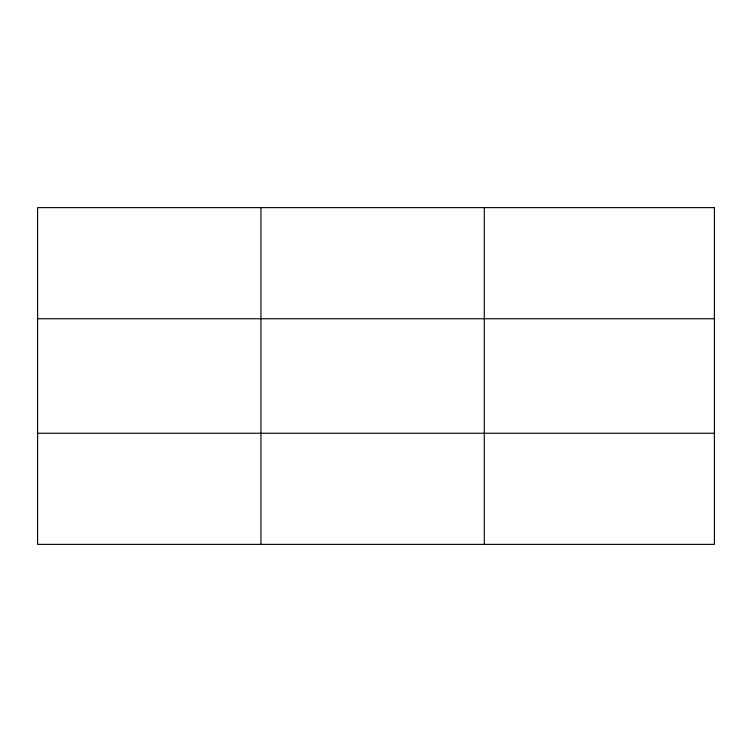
<?xml version="1.0" encoding="UTF-8"?>
<svg xmlns="http://www.w3.org/2000/svg" width="752" height="752" viewBox="0 0 752 752"><rect width="100%" height="100%" fill="white"/><g stroke="black" fill="none" stroke-linecap="round" stroke-linejoin="round"><path stroke-width="1.13" d="M260.944 544.382L260.944 207.618M484.288 544.382L484.288 207.618M37.6 318.754L714.4 318.754M37.6 433.246L714.4 433.246M714.4 207.618L714.4 544.382L37.6 544.382L37.6 207.618L714.4 207.618"/></g></svg>
